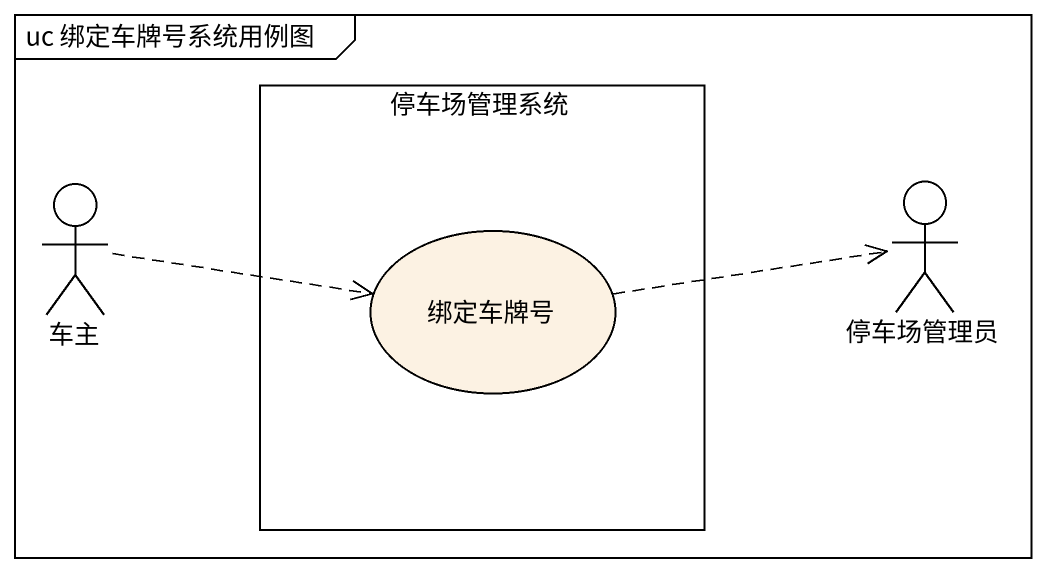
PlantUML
@startuml
mainframe uc 绑定车牌号系统用例图
rectangle 停车场管理系统 {
  usecase 绑定车牌号
}
actor 车主
actor 停车场管理员
车主 .right.> 绑定车牌号
绑定车牌号 .right.> 停车场管理员
@enduml
